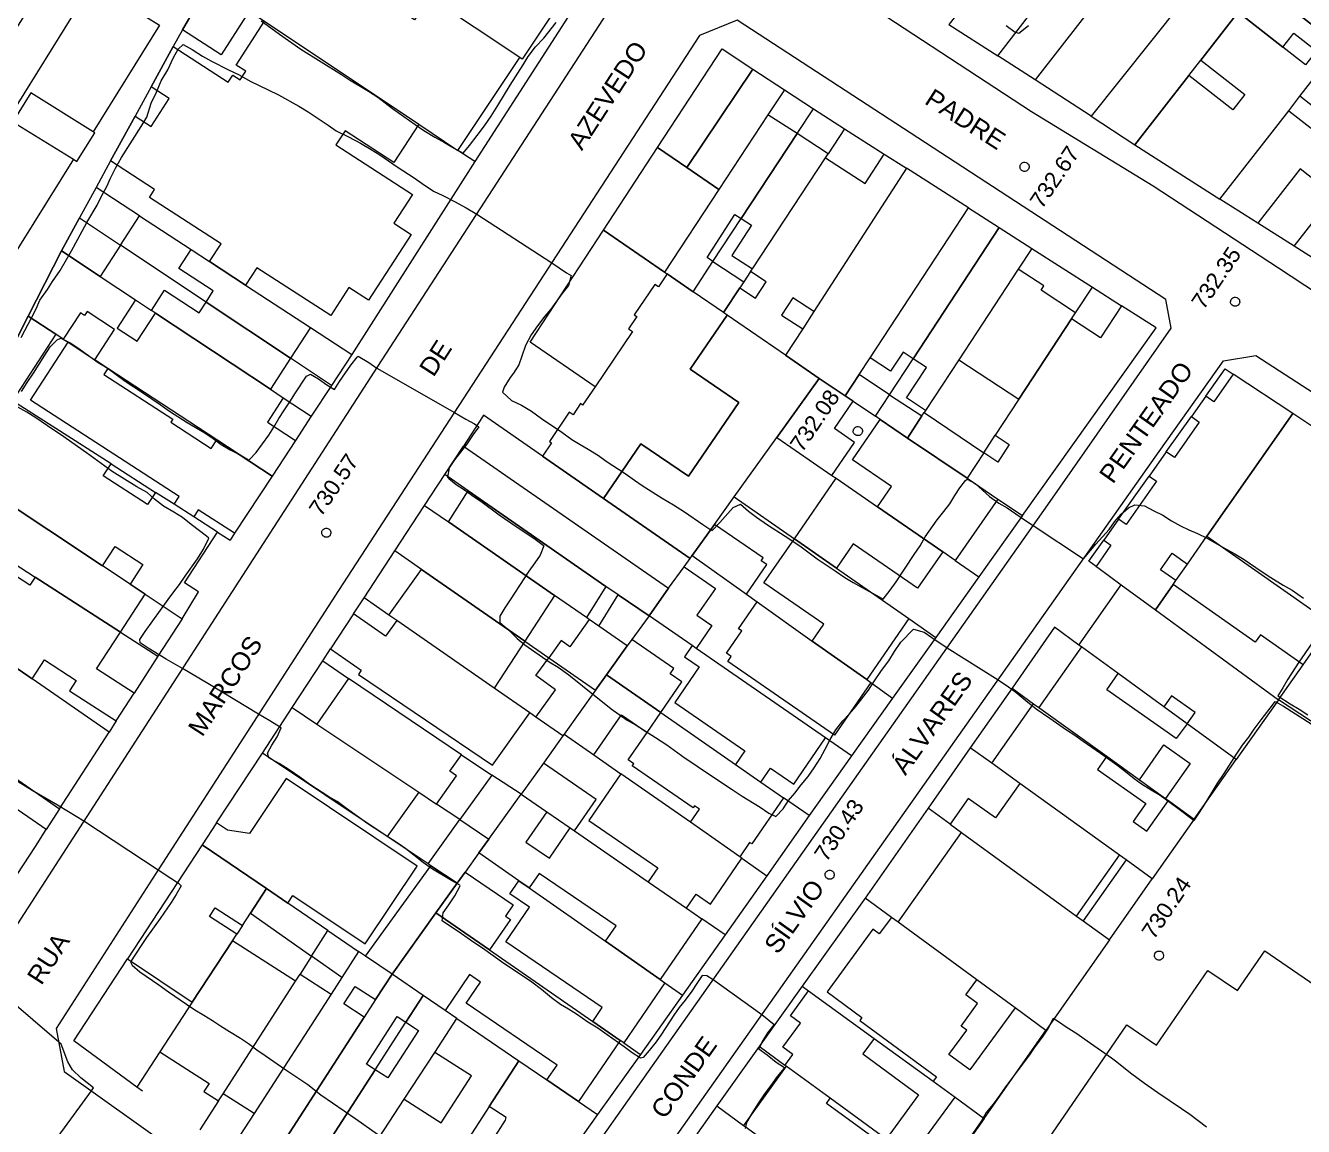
# Model space of a CAD drawing. Header units: metres. Extents: x 325024 to 7190115, y 7391967 to 10157759.
# Drawn here: x 325364.8 to 325504.5, y 7392738.7 to 7392859 of the extents above; entities that cross this region are included whole.
import ezdxf
from ezdxf.enums import TextEntityAlignment as Align

# ---------------------------------------------------------------- set-up
doc = ezdxf.new("R2010")
doc.units = ezdxf.units.M
doc.layers.get('0').update_dxf_attribs({"lineweight": 18})
for name, color, linetype, lineweight in [('100_SIST_VIARIO_MEIO_FIO', 1, 'Continuous', 18), ('160_P_SIMP_ASF_TOP', 7, 'Continuous', 18), ('168_P_SIMP_PARALE_TOP', 7, 'Continuous', 18), ('206_MURO_E_MURO_ARRIMO', 7, 'Continuous', 18), ('214_PROJ_BEIRAL_EDIF', 10, 'Continuous', 18), ('216_EDIF_NOTAVEL', 2, 'Continuous', 18), ('600_CURVA_MESTRA', 14, 'Continuous', 18), ('604_CURVA_INTERM', 7, 'Continuous', 18), ('606_PTO_COTADO', 7, 'Continuous', 18), ('608_PTO_COTADO_INTERVIA', 1, 'Continuous', 18), ('624_SEGM_CURVA_MESTRA', 14, 'Continuous', 18)]:
    doc.layers.add(name, color=color, linetype=linetype, lineweight=lineweight)
doc.styles.add('Style-Arial', font='arial.ttf', dxfattribs={"height": 1.75})

# ---------------------------------------------------------------- blocks, each defined once
blk = doc.blocks.new('SP09')
at = {"color": 0, "linetype": 'Continuous'}
blk.add_lwpolyline([(-0.03, -0.51), (-0.14, -0.49), (-0.24, -0.46), (-0.31, -0.42), (-0.35, -0.39), (-0.42, -0.31), (-0.47, -0.24), (-0.51, -0.15), (-0.52, -0.09), (-0.52, 0.03), (-0.51, 0.11), (-0.48, 0.2), (-0.44, 0.27), (-0.4, 0.33), (-0.32, 0.39), (-0.23, 0.44), (-0.15, 0.48), (-0.1, 0.48), (-0.03, 0.48), (0.08, 0.48), (0.19, 0.44), (0.27, 0.4), (0.35, 0.32), (0.41, 0.23), (0.46, 0.11), (0.48, 0.03), (0.48, -0.03), (0.47, -0.08), (0.44, -0.21), (0.38, -0.3), (0.31, -0.38), (0.23, -0.44), (0.1, -0.49), (0.02, -0.51)], close=True, dxfattribs=at)
blk = doc.blocks.new('SP10')
at = {"color": 0, "linetype": 'Continuous'}
blk.add_lwpolyline([(-0.03, -0.51), (-0.14, -0.49), (-0.24, -0.46), (-0.31, -0.42), (-0.35, -0.39), (-0.42, -0.31), (-0.47, -0.24), (-0.51, -0.15), (-0.52, -0.09), (-0.52, 0.03), (-0.51, 0.11), (-0.48, 0.2), (-0.44, 0.27), (-0.4, 0.33), (-0.32, 0.39), (-0.23, 0.44), (-0.15, 0.48), (-0.1, 0.48), (-0.03, 0.48), (0.08, 0.48), (0.19, 0.44), (0.27, 0.4), (0.35, 0.32), (0.41, 0.23), (0.46, 0.11), (0.48, 0.03), (0.48, -0.03), (0.47, -0.08), (0.44, -0.21), (0.38, -0.3), (0.31, -0.38), (0.23, -0.44), (0.1, -0.49), (0.02, -0.51)], close=True, dxfattribs=at)

msp = doc.modelspace()

# ---------------------------------------------------------------- linework, layer by layer
at = {"layer": '100_SIST_VIARIO_MEIO_FIO'}
for points in [[(325360.081, 7392755.006), (325403.291, 7392821.777), (325430.188, 7392863.22), (325429.275, 7392867.985), (325361.398, 7392911.796)], [(325592.279, 7392773.934), (325542.214, 7392805.927), (325541.754, 7392808.082), (325541.907, 7392808.796), (325559.399, 7392834.248), (325556.442, 7392836.138), (325542.974, 7392815.934), (325538.571, 7392809.664), (325537.149, 7392809.233), (325501.744, 7392832.528), (325488.036, 7392841.464), (325474.762, 7392849.589), (325452.919, 7392863.918)], [(325526.202, 7392634.463), (325525.255, 7392635.124), (325488.792, 7392660.588), (325469.984, 7392673.79), (325460.282, 7392680.611), (325455.43, 7392684.022), (325432.149, 7392700.229), (325419.924, 7392708.528), (325419.509, 7392709.138), (325418.569, 7392713.055), (325488.706, 7392812.493), (325495.732, 7392822.376), (325499.285, 7392822.965), (325508.799, 7392816.801), (325524.887, 7392806.46)]]:
    msp.add_lwpolyline(points, dxfattribs=at)
msp.add_lwpolyline([(325391.419, 7392728.699), (325409.535, 7392716.186), (325413.043, 7392716.621), (325476.55, 7392806.654), (325490.003, 7392825.958), (325489.418, 7392829.098), (325462.311, 7392846.766), (325442.585, 7392859.615), (325438.458, 7392857.963), (325398.991, 7392797.29), (325378.606, 7392765.761), (325368.119, 7392749.425), (325368.98, 7392744.734), (325388.684, 7392730.71)], close=True, dxfattribs=at)
at = {"layer": '206_MURO_E_MURO_ARRIMO'}
for p, q in [((325426.613, 7392863.918), (325413.881, 7392844.163)), ((325481.259, 7392849.113), (325475.135, 7392853.111)), ((325447.729, 7392852.015), (325450.907, 7392849.929)), ((325450.907, 7392849.929), (325454.315, 7392847.753)), ((325454.315, 7392847.753), (325458.65, 7392844.984)), ((325413.881, 7392844.163), (325400.443, 7392823.087)), ((325503.475, 7392834.908), (325499.49, 7392837.442)), ((325474.78, 7392834.683), (325481.4, 7392830.456)), ((325481.4, 7392830.456), (325484.603, 7392828.41)), ((325400.443, 7392823.087), (325398.211, 7392819.687)), ((325493.8, 7392818.547), (325495.911, 7392821.528)), ((325495.911, 7392821.528), (325496.806, 7392820.934)), ((325398.211, 7392819.687), (325396.007, 7392816.328)), ((325396.007, 7392816.328), (325394.284, 7392813.703)), ((325489.476, 7392812.441), (325492.223, 7392816.32)), ((325408.4, 7392806.597), (325410.602, 7392809.955)), ((325484.274, 7392805.096), (325487.607, 7392809.802)), ((325473.764, 7392805.476), (325468.998, 7392798.783)), ((325387.624, 7392803.554), (325387.128, 7392802.798)), ((325481.011, 7392800.488), (325482.639, 7392802.787)), ((325401.77, 7392796.483), (325405.133, 7392801.613)), ((325481.809, 7392799.929), (325481.011, 7392800.488)), ((325468.998, 7392798.783), (325464.285, 7392792.165)), ((325400.629, 7392794.743), (325401.77, 7392796.483)), ((325381.874, 7392794.204), (325379.236, 7392790.108)), ((325477.273, 7392793.27), (325472.619, 7392786.62)), ((325464.285, 7392792.165), (325459.567, 7392785.539)), ((325379.236, 7392790.108), (325376.633, 7392786.067)), ((325397.252, 7392789.591), (325398.11, 7392790.901)), ((325393.913, 7392784.498), (325397.252, 7392789.591)), ((325459.567, 7392785.539), (325455.072, 7392779.227)), ((325472.619, 7392786.62), (325468.051, 7392780.092)), ((325374.679, 7392783.033), (325373.893, 7392781.813)), ((325468.051, 7392780.092), (325463.442, 7392773.506)), ((325385.649, 7392771.891), (325390.655, 7392779.528)), ((325455.072, 7392779.227), (325450.453, 7392772.691)), ((325368.493, 7392773.429), (325367.03, 7392771.157)), ((325463.442, 7392773.506), (325456.563, 7392763.677)), ((325450.453, 7392772.691), (325445.811, 7392766.12)), ((325445.811, 7392766.12), (325441.251, 7392759.666)), ((325456.563, 7392763.677), (325449.683, 7392754.047)), ((325441.251, 7392759.666), (325436.591, 7392753.071)), ((325449.683, 7392754.047), (325444.971, 7392747.451)), ((325436.591, 7392753.071), (325432.007, 7392746.584)), ((325432.007, 7392746.584), (325427.302, 7392740.031)), ((325444.971, 7392747.451), (325440.336, 7392740.961)), ((325377.535, 7392742.564), (325376.926, 7392743.011)), ((325440.336, 7392740.961), (325435.628, 7392734.345))]:
    msp.add_line(p, q, dxfattribs=at)
for points in [[(325449.124, 7392847.221), (325450.907, 7392849.929)], [(325454.315, 7392847.753), (325452.519, 7392845.026)], [(325413.881, 7392844.163), (325412.029, 7392845.397)], [(325377.235, 7392838.24), (325382.872, 7392834.56)], [(325439.915, 7392833.233), (325443.019, 7392837.947)], [(325384.509, 7392828.817), (325375.165, 7392835.044)], [(325444.038, 7392832.143), (325443.311, 7392831.039)], [(325479.564, 7392827.655), (325481.4, 7392830.456)], [(325376.775, 7392829.064), (325378.522, 7392827.907)], [(325395.911, 7392826.047), (325400.443, 7392823.087)], [(325368.891, 7392824.76), (325369.417, 7392824.415)], [(325398.211, 7392819.687), (325393.727, 7392822.675)], [(325459.227, 7392818.695), (325461.803, 7392822.627)], [(325392.942, 7392818.358), (325396.007, 7392816.328)], [(325463.177, 7392816.981), (325463.027, 7392816.752)], [(325469.529, 7392812.344), (325470.779, 7392814.252)], [(325374.113, 7392811.135), (325378.975, 7392808.02)], [(325452.923, 7392809.867), (325453.374, 7392809.556)], [(325442.254, 7392807.538), (325448.824, 7392802.953)], [(325385.745, 7392803.683), (325387.128, 7392802.798)], [(325466.42, 7392800.56), (325468.998, 7392798.783)], [(325490.532, 7392798.393), (325491.787, 7392800.184)], [(325443.59, 7392796.878), (325444.752, 7392796.054)], [(325404.471, 7392794.609), (325401.77, 7392796.483)], [(325426.399, 7392794.115), (325426.078, 7392794.338)], [(325461.329, 7392794.227), (325464.285, 7392792.165)], [(325375.148, 7392792.749), (325379.236, 7392790.108)], [(325479.933, 7392791.334), (325477.273, 7392793.27)], [(325419.36, 7392791.748), (325421.964, 7392789.942)], [(325397.252, 7392789.591), (325400.088, 7392787.678)], [(325457.184, 7392787.23), (325459.567, 7392785.539)], [(325472.619, 7392786.62), (325474.981, 7392784.923)], [(325491.777, 7392782.715), (325489.211, 7392784.582)], [(325420.564, 7392783.442), (325419.887, 7392783.912)], [(325423.509, 7392781.399), (325421.386, 7392778.439)], [(325455.072, 7392779.227), (325452.243, 7392781.183)], [(325470.394, 7392778.407), (325468.051, 7392780.092)], [(325412.438, 7392779.348), (325415.734, 7392777.124)], [(325426.898, 7392779.331), (325429.865, 7392777.259)], [(325486.551, 7392776.609), (325489.412, 7392774.554)], [(325450.453, 7392772.691), (325447.65, 7392774.637)], [(325412.241, 7392772.252), (325409.686, 7392773.959)], [(325465.843, 7392771.762), (325463.442, 7392773.506)], [(325408.776, 7392767.421), (325404.308, 7392770.406)], [(325443.083, 7392768.025), (325445.811, 7392766.12)], [(325459.437, 7392761.573), (325456.563, 7392763.677)], [(325388.479, 7392760.693), (325387.857, 7392759.74)], [(325441.251, 7392759.666), (325438.7, 7392761.424)], [(325396.037, 7392757.332), (325394.783, 7392755.38)], [(325434.666, 7392754.415), (325436.591, 7392753.071)], [(325449.683, 7392754.047), (325450.378, 7392753.542)], [(325402.992, 7392744.916), (325406.349, 7392750.113)], [(325430.186, 7392747.844), (325432.007, 7392746.584)], [(325457.536, 7392748.342), (325463.981, 7392743.66)], [(325447.792, 7392745.397), (325444.971, 7392747.451)], [(325385.874, 7392741.516), (325383.839, 7392738.349)], [(325440.336, 7392740.961), (325443.247, 7392738.844)]]:
    msp.add_lwpolyline(points, dxfattribs=at)
at = {"layer": '214_PROJ_BEIRAL_EDIF'}
for points in [[(325504.711, 7392891.046), (325475.135, 7392853.111), (325471.053, 7392855.733), (325480.632, 7392868.117), (325484.849, 7392873.568), (325487.902, 7392877.516), (325490.964, 7392881.475), (325493.961, 7392885.348), (325497.034, 7392889.322), (325500.688, 7392894.046)], [(325511.576, 7392878.803), (325515.085, 7392883.31), (325510.984, 7392886.368), (325481.259, 7392849.113), (325486.032, 7392845.997), (325491.933, 7392853.576), (325493.25, 7392855.267), (325497.332, 7392860.509), (325499.723, 7392863.58), (325503.733, 7392868.73), (325505.002, 7392870.36), (325509.086, 7392875.605), (325510.257, 7392877.11)], [(325418.791, 7392855.543), (325408.926, 7392862.118), (325412.207, 7392867.04), (325407.002, 7392870.509), (325403.601, 7392865.406), (325394.216, 7392871.661), (325393.13, 7392872.385), (325397.932, 7392879.59), (325423.73, 7392862.396), (325419.048, 7392855.372)], [(325407.753, 7392848.247), (325412.029, 7392845.397), (325418.791, 7392855.543), (325408.926, 7392862.118), (325407.299, 7392859.677), (325402.094, 7392863.146), (325403.601, 7392865.406), (325394.216, 7392871.661), (325387.574, 7392861.695), (325389.23, 7392860.592), (325390.874, 7392859.496)], [(325474.157, 7392869.981), (325465.879, 7392859.36), (325465.72, 7392859.157), (325471.053, 7392855.733), (325480.632, 7392868.117), (325478.16, 7392870.045), (325477.451, 7392870.599), (325475.896, 7392868.617)], [(325372.156, 7392847.43), (325365.343, 7392851.67), (325363.374, 7392848.506), (325370.004, 7392844.414), (325362.727, 7392832.722), (325355.613, 7392837.15), (325372.098, 7392863.636), (325379.41, 7392859.085)], [(325387.574, 7392861.695), (325389.23, 7392860.592), (325386.142, 7392855.826), (325381.922, 7392858.56), (325384.802, 7392863.543)], [(325505.914, 7392856.281), (325507.113, 7392857.819), (325499.723, 7392863.58), (325497.332, 7392860.509), (325502.235, 7392856.686), (325503.429, 7392858.218)], [(325390.874, 7392859.496), (325407.753, 7392848.247), (325405.044, 7392844.066), (325399.699, 7392847.529), (325398.708, 7392845.999), (325407.062, 7392840.587), (325405.027, 7392837.446), (325406.924, 7392836.217), (325402.261, 7392829.018), (325400.116, 7392830.408), (325398.126, 7392827.335), (325390.041, 7392832.573), (325388.815, 7392830.68), (325384.893, 7392833.24), (325386.143, 7392835.17), (325378.314, 7392840.241), (325378.88, 7392841.115), (325374.068, 7392844.232), (325376.757, 7392849.138), (325378.494, 7392848.013), (325380.462, 7392851.051), (325378.502, 7392852.321), (325380.921, 7392856.734), (325386.912, 7392852.854), (325387.412, 7392853.626), (325388.229, 7392853.097), (325388.839, 7392854.038), (325387.782, 7392854.722)], [(325444.273, 7392854.283), (325437.053, 7392843.529), (325433.866, 7392845.715), (325440.93, 7392856.478)], [(325445.931, 7392849.285), (325440.559, 7392841.125), (325437.053, 7392843.529), (325444.273, 7392854.283), (325447.729, 7392852.015)], [(325491.933, 7392853.576), (325493.25, 7392855.267), (325498.07, 7392851.509), (325496.752, 7392849.818)], [(325372.156, 7392847.43), (325365.343, 7392851.67), (325363.374, 7392848.506), (325370.004, 7392844.414), (325370.373, 7392844.184), (325372.327, 7392847.323)], [(325445.931, 7392849.285), (325440.559, 7392841.125), (325434.618, 7392832.1), (325434.926, 7392831.889), (325437.752, 7392829.947), (325439.915, 7392833.233), (325439.28, 7392833.671), (325442.331, 7392838.391), (325443.019, 7392837.947), (325449.124, 7392847.221)], [(325449.124, 7392847.221), (325443.019, 7392837.947), (325444.139, 7392837.223), (325441.993, 7392833.903), (325444.24, 7392832.451), (325452.228, 7392844.584), (325452.519, 7392845.026)], [(325433.866, 7392845.715), (325437.053, 7392843.529), (325440.559, 7392841.125), (325434.618, 7392832.1), (325427.942, 7392836.688)], [(325450.961, 7392827.787), (325448.658, 7392829.276), (325447.43, 7392827.378), (325449.734, 7392825.889), (325447.865, 7392822.997), (325441.479, 7392827.386), (325441.085, 7392827.657), (325442.864, 7392830.36), (325444.588, 7392829.246), (325445.747, 7392831.038), (325444.038, 7392832.143), (325444.24, 7392832.451), (325452.228, 7392844.584), (325456.575, 7392841.774), (325458.65, 7392844.984), (325461.076, 7392843.435)], [(325455.889, 7392820.883), (325457.096, 7392822.719), (325467.862, 7392839.102), (325461.076, 7392843.435), (325450.961, 7392827.787), (325449.734, 7392825.889), (325447.865, 7392822.997), (325451.532, 7392820.477), (325454.366, 7392818.565)], [(325375.165, 7392835.044), (325377.235, 7392838.24), (325372.484, 7392841.342), (325370.673, 7392838.037)], [(325461.803, 7392822.627), (325460.71, 7392823.343), (325459.338, 7392821.249), (325457.096, 7392822.719), (325467.862, 7392839.102), (325471.199, 7392836.97)], [(325375.165, 7392835.044), (325372.938, 7392831.606), (325368.69, 7392834.418), (325370.673, 7392838.037)], [(325434.926, 7392831.889), (325433.953, 7392830.462), (325433.572, 7392830.722), (325431.321, 7392827.42), (325431.587, 7392827.238), (325430.679, 7392825.906), (325431.139, 7392825.593), (325427.032, 7392819.568), (325419.939, 7392824.442), (325427.942, 7392836.688), (325434.618, 7392832.1)], [(325461.803, 7392822.627), (325471.199, 7392836.97), (325474.78, 7392834.683), (325473.288, 7392832.406), (325466.789, 7392822.492), (325463.177, 7392816.981), (325461.099, 7392818.344), (325463.274, 7392821.663)], [(325368.891, 7392824.76), (325368.069, 7392825.299), (325365.057, 7392827.275), (325368.69, 7392834.418), (325372.938, 7392831.606), (325376.775, 7392829.064), (325374.771, 7392825.97), (325376.968, 7392824.546), (325378.958, 7392827.619), (325391.534, 7392819.29), (325392.942, 7392818.358), (325391.215, 7392815.691), (325394.284, 7392813.703), (325391.715, 7392809.788), (325385.678, 7392813.749), (325373.768, 7392821.561), (325372.349, 7392822.492), (325374.506, 7392825.821), (325371.486, 7392827.777), (325371.212, 7392827.354), (325370.761, 7392827.646)], [(325382.872, 7392834.56), (325384.893, 7392833.24), (325388.815, 7392830.68), (325395.911, 7392826.047), (325393.727, 7392822.675), (325384.509, 7392828.817), (325385.293, 7392830.027), (325381.519, 7392832.472)], [(325439.915, 7392833.233), (325443.311, 7392831.039), (325442.864, 7392830.36), (325441.085, 7392827.657), (325437.752, 7392829.947)], [(325427.032, 7392819.568), (325425.666, 7392817.565), (325425.448, 7392817.713), (325424.622, 7392816.5), (325424.214, 7392816.778), (325422.037, 7392813.584), (325422.286, 7392813.415), (325421.3, 7392811.97), (325427.95, 7392807.358), (325432.027, 7392813.338), (325437.251, 7392809.777), (325442.753, 7392817.848), (325437.444, 7392821.467), (325441.479, 7392827.386), (325441.085, 7392827.657), (325437.752, 7392829.947), (325434.926, 7392831.889), (325433.953, 7392830.462), (325433.572, 7392830.722), (325431.321, 7392827.42), (325431.587, 7392827.238), (325430.679, 7392825.906), (325431.139, 7392825.593)], [(325473.288, 7392832.406), (325466.789, 7392822.492), (325473.358, 7392818.186), (325479.124, 7392826.984), (325479.564, 7392827.655), (325475.788, 7392830.13), (325476.08, 7392830.576)], [(325384.509, 7392828.817), (325393.727, 7392822.675), (325391.534, 7392819.29), (325378.958, 7392827.619), (325378.522, 7392827.907), (325379.951, 7392830.113), (325383.754, 7392827.65)], [(325469.529, 7392812.344), (325467.706, 7392809.564), (325471.074, 7392807.292), (325473.764, 7392805.476), (325488.378, 7392825.999), (325484.603, 7392828.41), (325482.302, 7392824.901), (325479.124, 7392826.984), (325473.358, 7392818.186), (325470.779, 7392814.252), (325472.324, 7392813.239), (325471.074, 7392811.331)], [(325368.069, 7392825.299), (325363.357, 7392818.024), (325361.09, 7392819.476), (325365.057, 7392827.275)], [(325441.479, 7392827.386), (325437.444, 7392821.467), (325442.753, 7392817.848), (325437.251, 7392809.777), (325432.027, 7392813.338), (325427.95, 7392807.358), (325437.417, 7392800.794), (325437.639, 7392801.102), (325440.091, 7392804.523), (325442.254, 7392807.538), (325446.901, 7392814.019), (325451.532, 7392820.477), (325447.865, 7392822.997)], [(325385.678, 7392813.749), (325391.715, 7392809.788), (325387.624, 7392803.554), (325383.653, 7392806.127), (325383.148, 7392805.347), (325381.006, 7392806.719), (325381.563, 7392807.58), (325365.326, 7392818.098), (325369.417, 7392824.415), (325372.349, 7392822.492), (325373.768, 7392821.561), (325373.341, 7392820.902), (325380.876, 7392816.02), (325380.659, 7392815.686), (325385.078, 7392812.824)], [(325455.249, 7392817.969), (325454.366, 7392818.565), (325451.532, 7392820.477), (325446.901, 7392814.019), (325452.923, 7392809.867), (325455.41, 7392813.463), (325453.193, 7392814.996)], [(325454.366, 7392818.565), (325455.249, 7392817.969), (325457.678, 7392816.331), (325459.227, 7392818.695), (325455.889, 7392820.883)], [(325484.566, 7392797.917), (325488.289, 7392795.192), (325490.231, 7392797.963), (325490.532, 7392798.393), (325488.854, 7392799.569), (325490.109, 7392801.36), (325491.787, 7392800.184), (325493.929, 7392803.241), (325503.307, 7392816.625), (325496.806, 7392820.934), (325494.694, 7392817.92), (325493.8, 7392818.547), (325492.223, 7392816.32), (325493.097, 7392815.707), (325490.37, 7392811.815), (325489.476, 7392812.441), (325487.607, 7392809.802), (325488.42, 7392809.233), (325485.11, 7392804.509), (325484.274, 7392805.096), (325482.639, 7392802.787), (325483.425, 7392802.235), (325481.809, 7392799.929), (325482.004, 7392799.792)], [(325381.874, 7392794.204), (325383.67, 7392797.141), (325382.147, 7392798.128), (325385.745, 7392803.683), (325383.148, 7392805.347), (325381.006, 7392806.719), (325378.975, 7392808.02), (325378.107, 7392806.68), (325373.26, 7392809.819), (325374.113, 7392811.135), (325363.357, 7392818.024), (325361.09, 7392819.476), (325360.361, 7392818.044), (325355.925, 7392811.448), (325359.394, 7392809.143), (325361.418, 7392807.798), (325373.187, 7392799.977), (325374.555, 7392802.09), (325377.588, 7392800.126), (325376.196, 7392797.978), (325377.831, 7392796.891)], [(325461.195, 7392813.957), (325458.218, 7392815.966), (325457.678, 7392816.331), (325459.227, 7392818.695), (325462.776, 7392816.369)], [(325427.95, 7392807.358), (325421.3, 7392811.97), (325414.851, 7392816.442), (325414.737, 7392816.264), (325412.652, 7392813.082), (325435.077, 7392797.531), (325436.764, 7392799.883), (325437.417, 7392800.794)], [(325462.776, 7392816.369), (325463.027, 7392816.752), (325469.529, 7392812.344), (325467.706, 7392809.564), (325461.195, 7392813.957)], [(325507.787, 7392813.656), (325503.307, 7392816.625), (325493.929, 7392803.241), (325507.569, 7392793.639), (325517.246, 7392807.386), (325513.816, 7392809.66), (325511.676, 7392806.605), (325505.754, 7392810.755)], [(325458.218, 7392815.966), (325461.195, 7392813.957), (325467.706, 7392809.564), (325471.074, 7392807.292), (325466.42, 7392800.56), (325465.041, 7392801.511), (325457.916, 7392806.424), (325459.45, 7392808.643), (325455.19, 7392811.588)], [(325429.568, 7392796.803), (325428.216, 7392797.74), (325413.152, 7392808.187), (325410.602, 7392809.955), (325412.652, 7392813.082), (325435.077, 7392797.531), (325432.929, 7392794.535)], [(325356.281, 7392804.934), (325365.83, 7392798.766), (325375.148, 7392792.749), (325377.831, 7392796.891), (325376.196, 7392797.978), (325373.187, 7392799.977), (325361.418, 7392807.798), (325359.717, 7392805.172), (325357.677, 7392806.493), (325359.394, 7392809.143), (325355.925, 7392811.448), (325354.777, 7392809.741), (325352.978, 7392807.067)], [(325453.42, 7392799.747), (325448.824, 7392802.953), (325453.374, 7392809.556), (325457.916, 7392806.424), (325465.041, 7392801.511), (325462.296, 7392797.542), (325455.259, 7392802.407)], [(325422.612, 7392796.741), (325411.014, 7392804.784), (325413.152, 7392808.187), (325428.216, 7392797.74), (325426.078, 7392794.338)], [(325411.014, 7392804.784), (325422.612, 7392796.741), (325419.36, 7392791.748), (325408.046, 7392799.594), (325405.133, 7392801.613), (325408.4, 7392806.597)], [(325440.091, 7392804.523), (325437.639, 7392801.102), (325443.59, 7392796.878), (325445.826, 7392800.123), (325445.204, 7392800.552), (325445.413, 7392800.856)], [(325355.796, 7392794.32), (325365.481, 7392787.627), (325366.835, 7392789.717), (325370.313, 7392787.464), (325369.582, 7392786.335), (325374.679, 7392783.033), (325376.633, 7392786.067), (325372.538, 7392788.72), (325375.148, 7392792.749), (325365.83, 7392798.766), (325365.247, 7392797.866), (325358.108, 7392802.49), (325355.96, 7392799.173), (325358.059, 7392797.813)], [(325448.824, 7392802.953), (325453.42, 7392799.747), (325461.329, 7392794.227), (325456.73, 7392787.553), (325450.783, 7392791.773), (325452.042, 7392793.599), (325445.49, 7392798.114)], [(325345.851, 7392789.077), (325347.667, 7392787.822), (325350.92, 7392785.573), (325354.137, 7392783.35), (325357.575, 7392780.974), (325360.712, 7392778.806), (325363.962, 7392776.56), (325368.493, 7392773.429), (325373.893, 7392781.813), (325365.481, 7392787.627), (325355.796, 7392794.32), (325351.382, 7392797.371), (325348.019, 7392799.695), (325346.791, 7392797.868), (325344.054, 7392793.799), (325342.456, 7392791.423)], [(325416.009, 7392786.603), (325405.344, 7392794.003), (325404.471, 7392794.609), (325408.046, 7392799.594), (325419.36, 7392791.748)], [(325436.764, 7392799.883), (325440.186, 7392797.517), (325438.162, 7392794.589), (325439.804, 7392793.454), (325438.086, 7392790.97), (325437.653, 7392791.269), (325432.929, 7392794.535), (325435.077, 7392797.531)], [(325430.559, 7392791.23), (325427.43, 7392793.4), (325429.568, 7392796.803), (325432.929, 7392794.535), (325431.057, 7392791.924)], [(325491.777, 7392782.715), (325492.652, 7392783.958), (325490.057, 7392785.784), (325489.211, 7392784.582), (325484.229, 7392788.208), (325480.221, 7392791.125), (325479.933, 7392791.334), (325484.566, 7392797.917), (325488.289, 7392795.192), (325501.736, 7392785.353), (325497.135, 7392778.816)], [(325504.433, 7392789.183), (325499.772, 7392792.464), (325499.199, 7392791.65), (325490.231, 7392797.963), (325488.289, 7392795.192), (325501.736, 7392785.353)], [(325444.752, 7392796.054), (325450.783, 7392791.773), (325456.73, 7392787.553), (325457.184, 7392787.23), (325453.218, 7392781.475), (325441.541, 7392789.52), (325441.926, 7392790.079), (325441.395, 7392790.445), (325443.072, 7392792.879), (325442.728, 7392793.116)], [(325419.887, 7392783.912), (325416.009, 7392786.603), (325405.344, 7392794.003), (325404.136, 7392792.318), (325400.629, 7392794.743), (325398.11, 7392790.901), (325401.446, 7392788.581), (325401.155, 7392788.102), (325415.806, 7392778.221)], [(325421.964, 7392789.942), (325427.087, 7392786.389), (325428.293, 7392788.071), (325430.559, 7392791.23), (325427.43, 7392793.4), (325426.399, 7392794.115), (325424.274, 7392791.152), (325423.321, 7392791.834)], [(325434.212, 7392783.963), (325436.514, 7392787.304), (325435.229, 7392788.189), (325435.631, 7392788.772), (325431.057, 7392791.924), (325430.559, 7392791.23), (325428.293, 7392788.071)], [(325452.243, 7392781.183), (325438.086, 7392790.97), (325437.653, 7392791.269), (325436.813, 7392790.05), (325438.429, 7392788.936), (325435.746, 7392785.041), (325443.401, 7392779.767), (325442.384, 7392778.292), (325445.173, 7392776.356), (325446.23, 7392777.889), (325448.768, 7392776.14)], [(325491.777, 7392782.715), (325490.573, 7392781.113), (325482.991, 7392786.45), (325484.229, 7392788.208), (325480.221, 7392791.125), (325475.562, 7392784.506), (325482.966, 7392779.186), (325486.551, 7392776.609), (325489.23, 7392780.414), (325492.11, 7392778.386), (325489.412, 7392774.554), (325489.727, 7392774.328), (325492.548, 7392772.3), (325497.135, 7392778.816)], [(325421.964, 7392789.942), (325427.087, 7392786.389), (325423.652, 7392781.598), (325423.509, 7392781.399), (325420.564, 7392783.442), (325422.721, 7392786.45), (325420.568, 7392787.994)], [(325412.438, 7392779.348), (325400.088, 7392787.678), (325396.624, 7392782.687), (325407.773, 7392775.237), (325409.686, 7392773.959), (325411.887, 7392777.028), (325411.153, 7392777.555)], [(325432.715, 7392781.79), (325434.212, 7392783.963), (325428.293, 7392788.071), (325427.087, 7392786.389), (325423.652, 7392781.598), (325426.898, 7392779.331), (325429.92, 7392783.716)], [(325396.624, 7392782.687), (325407.773, 7392775.237), (325404.308, 7392770.406), (325390.655, 7392779.528), (325393.913, 7392784.498)], [(325489.727, 7392774.328), (325492.548, 7392772.3), (325487.958, 7392765.779), (325485.087, 7392767.843), (325484.357, 7392768.368), (325473.47, 7392776.196), (325470.394, 7392778.407), (325474.981, 7392784.923), (325475.562, 7392784.506), (325482.966, 7392779.186), (325481.952, 7392777.746), (325487.262, 7392774.008), (325485.877, 7392772.041), (325487.375, 7392770.986)], [(325432.715, 7392781.79), (325434.212, 7392783.963), (325442.384, 7392778.292), (325445.173, 7392776.356), (325447.65, 7392774.637), (325444.176, 7392769.595), (325443.928, 7392769.766), (325442.844, 7392768.193), (325437.451, 7392771.96), (325438.446, 7392773.404), (325437.911, 7392773.773), (325437.751, 7392773.542), (325431.102, 7392778.124), (325431.263, 7392778.358), (325430.644, 7392778.784)], [(325415.734, 7392777.124), (325412.241, 7392772.252), (325415.424, 7392770.125), (325418.945, 7392775.035)], [(325418.945, 7392775.035), (325421.742, 7392773.108), (325424.306, 7392771.341), (325424.774, 7392771.019), (325427.15, 7392774.467), (325421.386, 7392778.439)], [(325432.852, 7392765.453), (325437.044, 7392762.564), (325438.096, 7392764.091), (325439.64, 7392763.028), (325443.083, 7392768.025), (325442.844, 7392768.193), (325437.451, 7392771.96), (325429.865, 7392777.259), (325426.36, 7392772.173), (325433.901, 7392766.976)], [(325393.441, 7392763.12), (325394.003, 7392763.962), (325401.914, 7392758.676), (325407.595, 7392767.178), (325393.259, 7392776.757), (325389.235, 7392770.735), (325386.855, 7392771.086), (325385.649, 7392771.891), (325384.082, 7392769.501), (325391.105, 7392764.712)], [(325465.843, 7392771.762), (325467.089, 7392770.857), (325479.672, 7392761.713), (325484.357, 7392768.368), (325473.47, 7392776.196), (325470.822, 7392772.433), (325467.808, 7392774.554)], [(325354.392, 7392762.714), (325359.267, 7392759.294), (325365.844, 7392769.316), (325367.03, 7392771.157), (325362.426, 7392774.339)], [(325421.742, 7392773.108), (325419.479, 7392769.788), (325422.051, 7392768.034), (325424.306, 7392771.341), (325424.774, 7392771.019), (325432.852, 7392765.453), (325437.044, 7392762.564), (325438.7, 7392761.424), (325434.161, 7392754.768), (325428.169, 7392758.954), (325429.323, 7392760.647), (325420.912, 7392766.382), (325419.822, 7392764.784), (325418.683, 7392765.58), (325414.34, 7392768.613), (325415.424, 7392770.125), (325418.945, 7392775.035)], [(325411.959, 7392765.293), (325409.075, 7392767.221), (325408.776, 7392767.421), (325412.241, 7392772.252), (325415.424, 7392770.125), (325414.34, 7392768.613), (325412.836, 7392766.515)], [(325472.965, 7392751.671), (325468.771, 7392754.741), (325460.174, 7392761.034), (325467.089, 7392770.857), (325479.672, 7392761.713), (325480.4, 7392761.185), (325483.26, 7392759.106), (325476.305, 7392749.226)], [(325388.479, 7392760.693), (325389.354, 7392762.032), (325391.105, 7392764.712), (325384.082, 7392769.501), (325375.908, 7392757.033), (325382.989, 7392752.29), (325387.389, 7392759.024), (325387.857, 7392759.74), (325384.892, 7392761.678), (325385.514, 7392762.631)], [(325483.26, 7392759.106), (325487.958, 7392765.779), (325485.087, 7392767.843), (325480.4, 7392761.185)], [(325404.831, 7392755.353), (325401.944, 7392757.322), (325409.075, 7392767.221), (325411.959, 7392765.293), (325409.639, 7392762.057)], [(325412.836, 7392766.515), (325418.091, 7392762.932), (325417.256, 7392761.708), (325417.776, 7392761.354), (325415.494, 7392758.007), (325409.639, 7392762.057), (325411.959, 7392765.293)], [(325396.037, 7392757.332), (325397.832, 7392760.126), (325393.441, 7392763.12), (325391.105, 7392764.712), (325389.354, 7392762.032)], [(325418.683, 7392765.58), (325419.822, 7392764.784), (325428.169, 7392758.954), (325434.161, 7392754.768), (325434.666, 7392754.415), (325430.186, 7392747.844), (325429.788, 7392748.119), (325426.781, 7392750.199), (325427.808, 7392751.704), (325417.267, 7392758.891), (325419.859, 7392762.693), (325417.712, 7392764.157)], [(325421.774, 7392743.801), (325422.877, 7392745.419), (325412.937, 7392752.196), (325414.511, 7392754.504), (325413.321, 7392755.316), (325410.644, 7392751.39), (325408.235, 7392753.032), (325404.831, 7392755.353), (325409.639, 7392762.057), (325415.494, 7392758.007), (325426.781, 7392750.199), (325429.788, 7392748.119), (325425.235, 7392741.441)], [(325472.965, 7392751.671), (325468.009, 7392744.899), (325465.725, 7392746.571), (325467.679, 7392749.24), (325467.059, 7392749.693), (325468.862, 7392752.156), (325467.571, 7392753.101), (325468.771, 7392754.741), (325460.174, 7392761.034), (325459.437, 7392761.573), (325458.11, 7392759.761), (325457.406, 7392760.277), (325452.394, 7392753.431), (325456.213, 7392750.636), (325455.964, 7392750.296), (325464.347, 7392744.16), (325463.981, 7392743.66), (325466.391, 7392741.909), (325469.562, 7392739.605), (325476.305, 7392749.226)], [(325385.874, 7392741.516), (325386.377, 7392742.298), (325394.279, 7392754.596), (325387.389, 7392759.024), (325382.989, 7392752.29), (325379.45, 7392746.873), (325384.83, 7392743.416), (325384.27, 7392742.546)], [(325399.35, 7392755.002), (325396.037, 7392757.332), (325397.832, 7392760.126), (325401.184, 7392757.84)], [(325401.184, 7392757.84), (325399.35, 7392755.002), (325398.178, 7392753.187), (325389.744, 7392740.134), (325387.103, 7392736.046), (325390.712, 7392733.5), (325401.804, 7392750.667), (325399.559, 7392752.11), (325400.796, 7392754.034), (325403.045, 7392752.589), (325404.831, 7392755.353), (325401.944, 7392757.322)], [(325379.45, 7392746.873), (325376.926, 7392743.011), (325370.032, 7392748.07), (325375.908, 7392757.033), (325382.989, 7392752.29)], [(325394.279, 7392754.596), (325394.783, 7392755.38), (325398.178, 7392753.187), (325389.744, 7392740.134), (325386.377, 7392742.298)], [(325406.349, 7392750.113), (325408.235, 7392753.032), (325404.831, 7392755.353), (325403.045, 7392752.589), (325401.804, 7392750.667), (325390.712, 7392733.5), (325394.081, 7392731.123), (325396.488, 7392734.849), (325402.992, 7392744.916), (325402.05, 7392745.521), (325405.394, 7392750.726)], [(325458.852, 7392737.344), (325452.73, 7392741.801), (325447.936, 7392745.292), (325447.792, 7392745.397), (325448.654, 7392746.576), (325447.569, 7392747.37), (325449.495, 7392750.001), (325448.382, 7392750.815), (325450.378, 7392753.542), (325457.536, 7392748.342), (325456.291, 7392746.642), (325462.391, 7392742.178)], [(325411.937, 7392750.508), (325410.644, 7392751.39), (325408.235, 7392753.032), (325406.349, 7392750.113), (325407.728, 7392749.226), (325404.384, 7392744.022), (325402.992, 7392744.916), (325396.488, 7392734.849), (325400.157, 7392732.49), (325406.173, 7392741.692), (325409.526, 7392746.821)], [(325409.526, 7392746.821), (325411.937, 7392750.508), (325418.687, 7392745.906), (325415.461, 7392740.912), (325412.797, 7392736.789), (325411.525, 7392737.62), (325405.246, 7392728.016), (325399.632, 7392731.687), (325400.157, 7392732.49), (325406.173, 7392741.692), (325410.198, 7392739.106), (325413.511, 7392744.261)], [(325421.774, 7392743.801), (325425.235, 7392741.441), (325427.302, 7392740.031), (325424.879, 7392736.657), (325423.264, 7392737.7), (325413.069, 7392721.913), (325406.462, 7392726.18), (325412.936, 7392736.206), (325414.533, 7392735.176), (325417.255, 7392739.392), (325417.325, 7392739.708), (325415.461, 7392740.912), (325418.687, 7392745.906)], [(325452.73, 7392741.801), (325447.936, 7392745.292), (325443.247, 7392738.844), (325443.446, 7392738.699), (325448.091, 7392735.322), (325452.436, 7392732.163), (325454.098, 7392734.449), (325457.24, 7392732.165), (325459.86, 7392735.769), (325452.327, 7392741.246)], [(325462.511, 7392734.68), (325461.591, 7392735.35), (325466.391, 7392741.909), (325469.562, 7392739.605), (325464.893, 7392732.945)]]:
    msp.add_lwpolyline(points, close=True, dxfattribs=at)
for points in [[(325342.101, 7392824.814), (325376.823, 7392879.209), (325385.155, 7392892.261), (325388.638, 7392889.975), (325383.015, 7392880.513), (325381.269, 7392881.569), (325379.357, 7392878.41), (325382.071, 7392876.767), (325383.002, 7392878.305), (325386.604, 7392876.393), (325393.15, 7392887.013), (325396.937, 7392884.527), (325384.802, 7392863.543), (325381.922, 7392858.56), (325380.921, 7392856.734), (325378.502, 7392852.321), (325376.757, 7392849.138), (325374.068, 7392844.232), (325372.484, 7392841.342), (325370.673, 7392838.037), (325368.69, 7392834.418), (325365.057, 7392827.275), (325361.09, 7392819.476)], [(325499.723, 7392863.58), (325507.113, 7392857.819), (325505.914, 7392856.281), (325504.72, 7392854.749), (325502.235, 7392856.686), (325497.332, 7392860.509), (325493.25, 7392855.267), (325498.07, 7392851.509), (325496.752, 7392849.818), (325491.933, 7392853.576), (325486.032, 7392845.997), (325495.345, 7392840.076), (325502.872, 7392849.732), (325504.098, 7392851.303), (325517.957, 7392869.079)], [(325528.821, 7392860.803), (325525.588, 7392856.466), (325515.344, 7392842.721), (325510.652, 7392846.379), (325509.526, 7392844.934), (325514.249, 7392841.252), (325507.578, 7392832.3), (325503.475, 7392834.908), (325507.818, 7392840.478), (325504.11, 7392843.369), (325499.49, 7392837.442), (325495.345, 7392840.076), (325502.872, 7392849.732), (325507.461, 7392846.154), (325508.686, 7392847.726), (325504.098, 7392851.303), (325517.957, 7392869.079)]]:
    msp.add_lwpolyline(points, dxfattribs=at)
at = {"layer": '216_EDIF_NOTAVEL'}
msp.add_lwpolyline([(325504.433, 7392789.183), (325507.569, 7392793.639), (325517.246, 7392807.386), (325584.289, 7392765.032), (325596.78, 7392756.87), (325580.725, 7392733.558), (325501.736, 7392785.353)], close=True, dxfattribs=at)
msp.add_lwpolyline([(325462.625, 7392716.956), (325485.179, 7392749.817), (325488.42, 7392747.593), (325494.039, 7392755.779), (325497.266, 7392753.564), (325500.259, 7392757.925), (325516.668, 7392746.662), (325512.015, 7392739.883), (325514.558, 7392738.138), (325519.309, 7392745.06), (325523.004, 7392742.524), (325534.963, 7392759.948), (325542.38, 7392754.856), (325512.862, 7392713.428)], dxfattribs=at)
at = {"layer": '600_CURVA_MESTRA', "elevation": 730}
for points in [[(325384.692, 7392787.12), (325381.937, 7392788.78), (325380.124, 7392789.793), (325378.17, 7392790.996), (325377.314, 7392791.559), (325377.251, 7392791.921), (325377.837, 7392792.804), (325380.364, 7392796.311), (325380.988, 7392797.157), (325381.605, 7392797.954), (325382.225, 7392798.863), (325383.557, 7392800.757), (325384.239, 7392801.809), (325384.795, 7392803.022), (325384.56, 7392803.243), (325382.888, 7392804.495), (325381.916, 7392805.26), (325380.976, 7392805.867), (325379.856, 7392806.527), (325378.872, 7392807.284), (325378.061, 7392808.003), (325376.918, 7392808.631), (325374.242, 7392810.296), (325371.443, 7392812.338), (325368.585, 7392814.325), (325367.732, 7392814.885), (325365.875, 7392816.178), (325364.923, 7392816.78), (325363.917, 7392817.315)], [(325443.483, 7392738.494), (325443.632, 7392739.136), (325444.261, 7392740.225), (325444.921, 7392741.293), (325445.611, 7392742.281), (325446.299, 7392743.205), (325446.994, 7392744.194), (325447.761, 7392745.103), (325447.739, 7392745.146), (325446.826, 7392745.7), (325445.835, 7392746.5), (325444.937, 7392747.16), (325445.294, 7392747.945), (325445.935, 7392748.952), (325446.624, 7392749.816), (325445.27, 7392750.911), (325439.939, 7392754.751), (325439.247, 7392755.198), (325438.753, 7392755.225), (325438.162, 7392754.352), (325437.606, 7392753.489), (325436.886, 7392752.537), (325436.214, 7392751.725), (325435.627, 7392750.895), (325434.285, 7392748.796), (325433.698, 7392747.967), (325432.956, 7392747.029), (325432.285, 7392746.244), (325431.994, 7392746.2), (325431.101, 7392746.758), (325430.228, 7392747.421), (325428.369, 7392748.748), (325427.33, 7392749.475), (325426.236, 7392750.12), (325424.998, 7392750.98), (325424.143, 7392751.536), (325423.271, 7392752.067), (325422.272, 7392752.777), (325421.182, 7392753.701), (325420.116, 7392754.494), (325419.103, 7392755.193), (325417.06, 7392756.524), (325415.885, 7392757.363), (325414.74, 7392758.222), (325413.67, 7392758.906), (325412.419, 7392759.788), (325410.308, 7392761.185), (325410.435, 7392762.085), (325411.03, 7392762.954), (325411.718, 7392763.919), (325412.291, 7392765.028), (325412.235, 7392765.084), (325411.328, 7392765.587), (325409.266, 7392766.841), (325408.284, 7392767.534), (325406.352, 7392769.049), (325405.389, 7392769.726), (325404.374, 7392770.36), (325402.186, 7392771.791), (325399.844, 7392773.457), (325398.824, 7392774.223), (325397.932, 7392774.761), (325395.849, 7392776.087), (325394.751, 7392776.883), (325393.585, 7392777.679), (325392.509, 7392778.37), (325391.365, 7392779.024), (325391.218, 7392779.513), (325391.7, 7392780.391), (325392.275, 7392781.301), (325392.705, 7392782.295), (325391.488, 7392783.039), (325390.251, 7392783.771), (325387.64, 7392785.344)], [(325493.885, 7392738.66), (325492.048, 7392740.011), (325491.13, 7392740.655), (325488.565, 7392742.4), (325487.101, 7392743.406), (325485.581, 7392744.542), (325484.076, 7392745.756), (325483.506, 7392746.192), (325480.834, 7392748.04), (325479.686, 7392748.826), (325478.553, 7392749.565), (325477.698, 7392750.165), (325477.119, 7392750.525), (325476.563, 7392749.453), (325475.921, 7392748.47), (325475.128, 7392747.412), (325474.544, 7392746.545), (325473.202, 7392744.811), (325472.567, 7392743.922), (325471.913, 7392743.051), (325471.264, 7392742.102), (325470.548, 7392741.153), (325469.795, 7392740.239), (325469.27, 7392739.341), (325467.987, 7392737.432)]]:
    msp.add_lwpolyline(points, dxfattribs=at)
at = {"layer": '604_CURVA_INTERM', "flags": 128}
for points, elevation in [([(325390.531, 7392859.54), (325391.569, 7392858.799), (325392.535, 7392858.082), (325394.874, 7392856.468), (325399.307, 7392853.676), (325400.202, 7392853.093), (325402.262, 7392851.865), (325403.264, 7392851.22), (325404.898, 7392849.978), (325407.354, 7392848.227), (325408.324, 7392847.564), (325409.51, 7392846.83), (325410.561, 7392846.266), (325411.641, 7392845.619), (325412.594, 7392845.081), (325413.306, 7392845.922), (325414.133, 7392847.028), (325414.94, 7392848.074), (325415.676, 7392849.127), (325416.415, 7392850.289), (325417.74, 7392852.53), (325419.159, 7392854.732), (325419.735, 7392855.651), (325420.533, 7392856.713), (325421.419, 7392857.67), (325422.766, 7392859.379)], 733), ([(325471.985, 7392859.035), (325472.952, 7392858.309), (325473.368, 7392858.205), (325474.434, 7392859.046)], 733), ([(325364.303, 7392824.952), (325365.468, 7392827.148), (325365.932, 7392828.089), (325366.339, 7392829.035), (325367.154, 7392830.192), (325367.711, 7392831.047), (325368.544, 7392832.262), (325369.803, 7392834.423), (325370.967, 7392836.548), (325371.473, 7392837.504), (325372.582, 7392839.411), (325373.065, 7392840.403), (325373.636, 7392841.428), (325374.064, 7392842.361), (325374.603, 7392843.454), (325375.267, 7392844.623), (325377.418, 7392848.009), (325378.044, 7392849.033), (325378.507, 7392850.567), (325379.066, 7392851.764), (325379.603, 7392853.002), (325380.311, 7392854.194), (325380.945, 7392855.533), (325381.444, 7392856.47), (325381.987, 7392856.973), (325383, 7392856.432), (325384.106, 7392855.702), (325385.09, 7392855.15), (325386.958, 7392854.193), (325388.132, 7392853.637), (325389.341, 7392852.959), (325391.304, 7392852.012), (325392.419, 7392851.46), (325394.633, 7392850.219), (325395.652, 7392849.596), (325397.844, 7392848.136), (325398.721, 7392847.524), (325400.082, 7392846.873), (325401.385, 7392846.17), (325402.559, 7392845.497), (325403.51, 7392844.897), (325405.395, 7392843.603), (325407.253, 7392842.375), (325408.115, 7392841.766), (325409.361, 7392840.927), (325410.374, 7392840.474), (325411.678, 7392839.803), (325412.926, 7392839.129), (325414.102, 7392838.435), (325422.293, 7392833.112), (325423.892, 7392832.019), (325424.423, 7392831.72), (325424.112, 7392830.609), (325423.407, 7392829.73), (325422.18, 7392828.048), (325421.526, 7392827.27), (325420.733, 7392826.227), (325420.054, 7392825.218), (325419.437, 7392824.083), (325419.042, 7392822.904), (325418.687, 7392821.954), (325418.122, 7392821.04), (325417.76, 7392820.562), (325417.082, 7392819.516), (325416.896, 7392818.955), (325417.894, 7392818.047), (325418.972, 7392817.564), (325420.081, 7392816.889), (325421.189, 7392816.103), (325423.415, 7392814.587), (325424.503, 7392813.804), (325425.412, 7392813.243), (325426.288, 7392812.733), (325427.412, 7392812.036), (325428.262, 7392811.445), (325430.326, 7392810.09), (325431.328, 7392809.363), (325432.196, 7392808.761), (325434.365, 7392807.4), (325435.617, 7392806.664), (325436.824, 7392805.88), (325438.804, 7392804.517), (325439.675, 7392803.913), (325439.822, 7392803.835), (325440.66, 7392804.714), (325442.12, 7392806.362), (325442.934, 7392806.732), (325443.819, 7392805.954), (325444.698, 7392805.29), (325445.887, 7392804.463), (325447.816, 7392803.215), (325449.418, 7392802.158), (325451.331, 7392800.77), (325453.288, 7392799.443), (325454.348, 7392798.719), (325455.244, 7392798.179), (325456.247, 7392797.635), (325458.084, 7392796.584), (325458.547, 7392796.36), (325459.312, 7392797.345), (325459.962, 7392798.24), (325461.921, 7392801.212), (325462.567, 7392802.184), (325463.112, 7392803.159), (325464.431, 7392805.001), (325465.169, 7392805.928), (325465.812, 7392806.781), (325466.349, 7392807.667), (325466.918, 7392808.526), (325467.541, 7392809.321), (325467.701, 7392809.455), (325468.603, 7392808.995), (325470.166, 7392807.555), (325471.174, 7392806.839), (325472.098, 7392806.316), (325473.998, 7392805.017), (325474.918, 7392804.38), (325480.419, 7392800.744), (325481.785, 7392802.353), (325482.523, 7392803.158), (325483.224, 7392803.978), (325483.836, 7392804.807), (325484.542, 7392805.626), (325485.342, 7392806.329), (325486.057, 7392806.673), (325487.091, 7392806.54), (325488.12, 7392805.999), (325489.119, 7392805.539), (325490.044, 7392804.9), (325491.022, 7392804.378), (325491.955, 7392803.929), (325492.89, 7392803.509), (325493.118, 7392803.431), (325493.742, 7392803.119), (325495.851, 7392801.935), (325496.903, 7392801.324), (325497.993, 7392800.665), (325499.854, 7392799.398), (325500.914, 7392798.708), (325502.248, 7392797.882), (325503.232, 7392797.325), (325504.501, 7392796.458)], 732), ([(325364.316, 7392819.045), (325364.937, 7392820.014), (325365.653, 7392821.052), (325366.89, 7392823.007), (325367.445, 7392823.928), (325368.231, 7392824.676), (325368.617, 7392824.861), (325369.732, 7392824.315), (325370.727, 7392823.641), (325372.719, 7392822.216), (325373.673, 7392821.613), (325375.646, 7392820.166), (325377.558, 7392818.933), (325379.489, 7392817.617), (325380.497, 7392816.905), (325382.449, 7392815.651), (325384.362, 7392814.542), (325385.276, 7392813.903), (325386.146, 7392813.25), (325387.151, 7392812.671), (325388.227, 7392812.126), (325389.148, 7392811.584), (325389.267, 7392811.601), (325389.992, 7392812.384), (325391.347, 7392814.277), (325391.894, 7392815.136), (325392.47, 7392816.098), (325393.072, 7392817.029), (325393.674, 7392817.915), (325394.268, 7392818.887), (325395.48, 7392820.733), (325395.916, 7392820.949), (325396.793, 7392820.427), (325397.712, 7392819.753), (325398.541, 7392819.243), (325399.095, 7392820.146), (325400.345, 7392821.917), (325401.019, 7392822.795), (325401.125, 7392822.902), (325402.299, 7392822.211), (325403.181, 7392821.606), (325411.65, 7392816.752), (325412.898, 7392816.028), (325413.844, 7392815.52), (325414.324, 7392815.196), (325413.688, 7392814.333), (325412.971, 7392813.254), (325411.669, 7392811.575), (325411.096, 7392810.71), (325410.904, 7392809.673), (325411.051, 7392809.518), (325411.86, 7392808.883), (325412.747, 7392808.288), (325413.57, 7392807.708), (325414.705, 7392806.961), (325416.54, 7392805.56), (325418.392, 7392804.28), (325419.559, 7392803.508), (325420.49, 7392802.916), (325421.358, 7392802.259), (325421.423, 7392802.173), (325421.046, 7392801.168), (325420.457, 7392800.307), (325419.797, 7392799.416), (325417.754, 7392796.278), (325417.169, 7392795.398), (325416.623, 7392794.49), (325416.623, 7392793.806), (325417.553, 7392793.01), (325418.499, 7392792.062), (325419.337, 7392791.355), (325422.024, 7392789.484), (325423.006, 7392788.911), (325424.174, 7392788.092), (325426.987, 7392785.829), (325427.833, 7392785.128), (325428.809, 7392784.349), (325430.536, 7392783.127), (325431.51, 7392782.559), (325433.647, 7392781.225), (325434.866, 7392780.41), (325436.875, 7392778.975), (325437.726, 7392778.413), (325438.873, 7392777.621), (325442.015, 7392775.559), (325443.11, 7392774.828), (325445.072, 7392773.628), (325446.018, 7392772.973), (325446.778, 7392772.603), (325447.588, 7392773.425), (325448.182, 7392774.339), (325448.868, 7392775.134), (325449.572, 7392776.045), (325450.339, 7392776.972), (325450.987, 7392777.921), (325451.627, 7392778.933), (325452.204, 7392779.965), (325452.751, 7392780.997), (325453.347, 7392782.049), (325454.112, 7392783.032), (325454.841, 7392783.806), (325455.556, 7392784.618), (325456.935, 7392786.399), (325457.515, 7392787.315), (325458.363, 7392788.533), (325459.133, 7392789.602), (325459.757, 7392790.617), (325460.447, 7392791.659), (325461.833, 7392793.071), (325463.022, 7392792.757), (325463.859, 7392792.165), (325465.527, 7392791.028), (325471.089, 7392787.516), (325472.218, 7392786.772), (325473.048, 7392786.2), (325474.136, 7392785.254), (325475.257, 7392784.352), (325476.764, 7392783.332), (325478.572, 7392782.079), (325479.47, 7392781.493), (325480.394, 7392780.818), (325482.283, 7392779.523), (325484.068, 7392778.225), (325485.019, 7392777.506), (325485.956, 7392776.747), (325486.761, 7392776.152), (325487.844, 7392775.52), (325488.817, 7392774.91), (325490.593, 7392773.601), (325492.526, 7392772.144), (325493.111, 7392773.015), (325493.692, 7392773.947), (325494.374, 7392775.09), (325495.05, 7392776.162), (325495.8, 7392777.294), (325497.165, 7392779.424), (325497.831, 7392780.373), (325498.506, 7392781.26), (325499.097, 7392782.128), (325499.851, 7392783.161), (325501.196, 7392784.909), (325501.374, 7392785.151), (325502.314, 7392784.652), (325505.336, 7392782.735)], 731), ([(325505.362, 7392791.483), (325503.982, 7392789.464), (325502.763, 7392787.603), (325502.221, 7392786.671), (325501.674, 7392785.795), (325503.026, 7392784.898), (325504.012, 7392784.33), (325504.956, 7392783.721)], 732), ([(325363.499, 7392776.705), (325365.508, 7392775.48), (325368.26, 7392773.861), (325369.446, 7392773.139), (325371.147, 7392772.106), (325379.257, 7392766.767), (325380.651, 7392765.838), (325381.496, 7392765.297), (325381.79, 7392765.034), (325381.243, 7392764.06), (325380.699, 7392763.182), (325379.501, 7392761.431), (325377.995, 7392759.368), (325377.399, 7392758.504), (325376.226, 7392756.702), (325376.423, 7392756.335), (325377.277, 7392755.61), (325379.325, 7392754.215), (325380.383, 7392753.442), (325382.359, 7392752.084), (325383.286, 7392751.476), (325384.26, 7392750.869), (325385.219, 7392750.312), (325386.064, 7392749.728), (325387.053, 7392749.093), (325388.278, 7392748.358), (325389.156, 7392747.778), (325390.063, 7392747.101), (325390.954, 7392746.47), (325393.216, 7392744.915), (325395.615, 7392743.3), (325397.048, 7392742.174), (325400.877, 7392739.557), (325404.13, 7392737.269)], 729)]:
    msp.add_lwpolyline(points, dxfattribs=dict(at, elevation=elevation))
at = {"layer": '604_CURVA_INTERM', "elevation": 728}
msp.add_lwpolyline([(325366.353, 7392734.944), (325371.962, 7392742.612), (325372.21, 7392742.96), (325370.795, 7392744.029), (325369.903, 7392744.92), (325369.38, 7392745.798), (325368.662, 7392747.715), (325368.392, 7392747.938), (325360.105, 7392755.044)], dxfattribs=at)
at = {"layer": '624_SEGM_CURVA_MESTRA', "elevation": 730}
msp.add_lwpolyline([(325387.64, 7392785.344), (325384.692, 7392787.12)], dxfattribs=at)

# ---------------------------------------------------------------- block references
at = {"layer": '606_PTO_COTADO', "rotation": 55.83005668387076}
for p in [(325473.989, 7392843.623, 732.67), (325455.766, 7392814.743, 732.08), (325397.655, 7392803.631, 730.575), (325452.686, 7392766.253, 730.43), (325488.696, 7392757.419, 730.245)]:
    msp.add_blockref('SP09', p, dxfattribs=at)
at = {"layer": '608_PTO_COTADO_INTERVIA', "rotation": 55.83005668387076}
msp.add_blockref('SP10', (325497.017, 7392828.879, 732.355), dxfattribs=at)

# ---------------------------------------------------------------- texts
at = {"layer": '160_P_SIMP_ASF_TOP', "style": 'Style-Arial'}
for s, rotation, p in [('AZEVEDO', 56.94292, (325424.756, 7392845.827)), ('PADRE', 327.30192, (325463.48, 7392851.405)), ('DE', 57.07005, (325408.528, 7392821.069)), ('MARCOS', 56.96472, (325383.25, 7392781.746)), ('RUA', 57.24604, (325365.659, 7392754.596))]:
    msp.add_text(s, height=2, rotation=rotation, dxfattribs=at).set_placement(p, align=Align.MIDDLE_LEFT)
at = {"layer": '168_P_SIMP_PARALE_TOP', "style": 'Style-Arial'}
for s, rotation, p in [('PENTEADO', 54.65657, (325482.833, 7392809.42)), ('ÁLVARES', 54.65657, (325460.148, 7392777.575)), ('SÍLVIO', 54.62994, (325446.205, 7392758.009)), ('CONDE', 54.62994, (325433.813, 7392739.982))]:
    msp.add_text(s, height=2, rotation=rotation, dxfattribs=at).set_placement(p, align=Align.MIDDLE_LEFT)
at = {"layer": '606_PTO_COTADO', "style": 'Style-Arial'}
for s, p in [('732.67', (325477.265, 7392842.477, 732.67)), ('732.08', (325451.046, 7392815.869, 732.08)), ('730.57', (325398.455, 7392808.838, 730.575)), ('730.43', (325453.698, 7392771.113, 730.43)), ('730.24', (325489.497, 7392762.626, 730.245))]:
    msp.add_text(s, height=1.75, rotation=55.83006, dxfattribs=at).set_placement(p, align=Align.MIDDLE_CENTER)
at = {"layer": '608_PTO_COTADO_INTERVIA', "style": 'Style-Arial'}
msp.add_text('732.35', height=1.75, rotation=55.83006, dxfattribs=at).set_placement((325494.938, 7392831.457, 732.355), align=Align.MIDDLE_CENTER)

doc.saveas('drawing.dxf')
